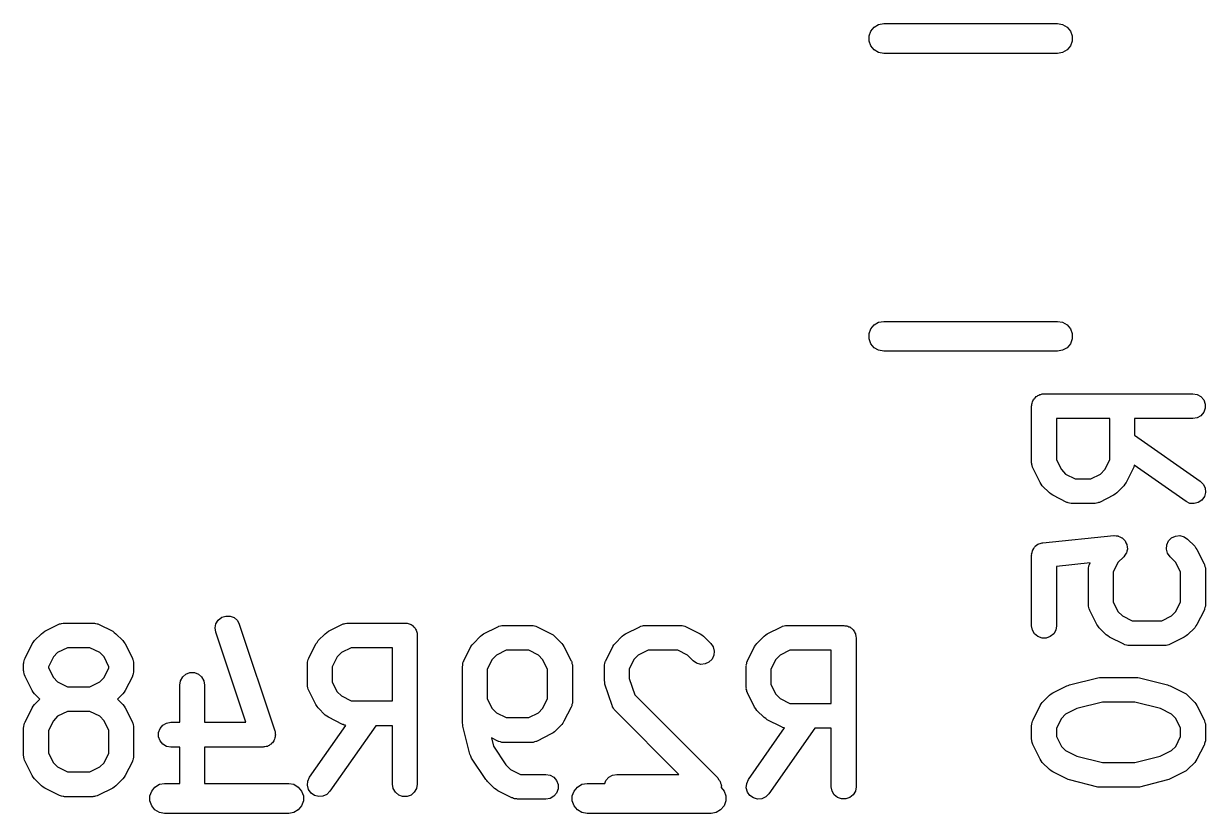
# Model space of a CAD drawing. Extents: x 93.7 to 160.2, y -161.6 to -97.7.
# Drawn here: x 144.954 to 149.715, y -148.585 to -145.403 of the extents above; entities that cross this region are included whole.
import ezdxf

# ---------------------------------------------------------------- set-up
doc = ezdxf.new("R2010")
doc.units = 0
doc.header["$MEASUREMENT"] = 0
doc.layers.add('BLACK', color=7, linetype='CONTINUOUS')

msp = doc.modelspace()

# ---------------------------------------------------------------- linework, layer by layer
at = {"layer": 'Black'}
for p, q in [((148.36, -145.452), (148.367, -145.433)), ((148.367, -145.433), (148.38, -145.417)), ((148.38, -145.417), (148.398, -145.406)), ((148.398, -145.406), (148.419, -145.403)), ((148.419, -145.403), (149.119, -145.403)), ((149.119, -145.403), (149.139, -145.406)), ((149.139, -145.406), (149.158, -145.417)), ((149.158, -145.417), (149.171, -145.433)), ((149.171, -145.433), (149.178, -145.452)), ((148.36, -145.473), (148.36, -145.452)), ((148.367, -145.493), (148.36, -145.473)), ((148.38, -145.509), (148.367, -145.493)), ((149.171, -145.493), (149.158, -145.509)), ((149.178, -145.473), (149.171, -145.493)), ((149.178, -145.452), (149.178, -145.473)), ((148.398, -145.519), (148.38, -145.509)), ((148.419, -145.523), (148.398, -145.519)), ((149.119, -145.523), (148.419, -145.523)), ((149.139, -145.519), (149.119, -145.523)), ((149.158, -145.509), (149.139, -145.519)), ((148.36, -146.652), (148.367, -146.633)), ((148.367, -146.633), (148.38, -146.617)), ((148.38, -146.617), (148.398, -146.606)), ((148.398, -146.606), (148.419, -146.603)), ((148.419, -146.603), (149.119, -146.603)), ((149.119, -146.603), (149.139, -146.606)), ((149.139, -146.606), (149.158, -146.617)), ((149.158, -146.617), (149.171, -146.633)), ((149.171, -146.633), (149.178, -146.652)), ((148.36, -146.673), (148.36, -146.652)), ((148.367, -146.693), (148.36, -146.673)), ((149.178, -146.673), (149.171, -146.693)), ((149.178, -146.652), (149.178, -146.673)), ((148.38, -146.709), (148.367, -146.693)), ((148.398, -146.719), (148.38, -146.709)), ((148.419, -146.723), (148.398, -146.719)), ((149.119, -146.723), (148.419, -146.723)), ((149.139, -146.719), (149.119, -146.723)), ((149.158, -146.709), (149.139, -146.719)), ((149.171, -146.693), (149.158, -146.709)), ((149.018, -146.927), (149.02, -146.923)), ((149.02, -146.923), (149.022, -146.919)), ((149.022, -146.919), (149.025, -146.916)), ((149.025, -146.916), (149.027, -146.912)), ((149.027, -146.912), (149.03, -146.909)), ((149.03, -146.909), (149.033, -146.906)), ((149.033, -146.906), (149.037, -146.904)), ((149.037, -146.904), (149.04, -146.901)), ((149.04, -146.901), (149.044, -146.9)), ((149.044, -146.9), (149.048, -146.897)), ((149.048, -146.897), (149.052, -146.897)), ((149.052, -146.897), (149.057, -146.895)), ((149.057, -146.895), (149.061, -146.895)), ((149.061, -146.895), (149.065, -146.894)), ((149.065, -146.894), (149.665, -146.894)), ((149.665, -146.894), (149.682, -146.897)), ((149.682, -146.897), (149.697, -146.906)), ((149.697, -146.906), (149.709, -146.919)), ((149.709, -146.919), (149.714, -146.936)), ((149.015, -146.944), (149.016, -146.94)), ((149.015, -147.173), (149.015, -146.944)), ((149.016, -146.936), (149.017, -146.932)), ((149.016, -146.94), (149.016, -146.936)), ((149.017, -146.932), (149.018, -146.927)), ((149.709, -146.969), (149.697, -146.983)), ((149.714, -146.953), (149.709, -146.969)), ((149.714, -146.936), (149.714, -146.953)), ((149.115, -146.994), (149.115, -147.161)), ((149.33, -146.994), (149.115, -146.994)), ((149.33, -147.161), (149.33, -146.994)), ((149.665, -146.994), (149.43, -146.994)), ((149.43, -146.994), (149.43, -147.061)), ((149.682, -146.991), (149.665, -146.994)), ((149.697, -146.983), (149.682, -146.991)), ((149.43, -147.061), (149.694, -147.246)), ((149.115, -147.161), (149.135, -147.2)), ((149.31, -147.2), (149.33, -147.161)), ((149.016, -147.176), (149.015, -147.173)), ((149.016, -147.179), (149.016, -147.176)), ((149.017, -147.184), (149.016, -147.179)), ((149.018, -147.19), (149.017, -147.184)), ((149.02, -147.193), (149.018, -147.19)), ((149.021, -147.195), (149.02, -147.193)), ((149.049, -147.252), (149.021, -147.195)), ((149.135, -147.2), (149.152, -147.218)), ((149.293, -147.218), (149.31, -147.2)), ((149.424, -147.195), (149.396, -147.252)), ((149.425, -147.193), (149.424, -147.195)), ((149.427, -147.19), (149.425, -147.193)), ((149.428, -147.184), (149.427, -147.19)), ((149.637, -147.328), (149.428, -147.182)), ((149.428, -147.182), (149.428, -147.184)), ((149.054, -147.259), (149.049, -147.252)), ((149.152, -147.218), (149.191, -147.237)), ((149.191, -147.237), (149.253, -147.237)), ((149.253, -147.237), (149.293, -147.218)), ((149.396, -147.252), (149.391, -147.259)), ((149.694, -147.246), (149.706, -147.259)), ((149.058, -147.265), (149.054, -147.259)), ((149.087, -147.294), (149.058, -147.265)), ((149.094, -147.299), (149.087, -147.294)), ((149.1, -147.303), (149.094, -147.299)), ((149.157, -147.332), (149.1, -147.303)), ((149.345, -147.303), (149.288, -147.332)), ((149.351, -147.299), (149.345, -147.303)), ((149.358, -147.294), (149.351, -147.299)), ((149.386, -147.265), (149.358, -147.294)), ((149.391, -147.259), (149.386, -147.265)), ((149.706, -147.259), (149.714, -147.274)), ((149.715, -147.292), (149.711, -147.308)), ((149.714, -147.274), (149.715, -147.292)), ((149.16, -147.333), (149.157, -147.332)), ((149.162, -147.334), (149.16, -147.333)), ((149.168, -147.335), (149.162, -147.334)), ((149.174, -147.337), (149.168, -147.335)), ((149.177, -147.337), (149.174, -147.337)), ((149.18, -147.337), (149.177, -147.337)), ((149.265, -147.337), (149.18, -147.337)), ((149.268, -147.337), (149.265, -147.337)), ((149.271, -147.337), (149.268, -147.337)), ((149.277, -147.335), (149.271, -147.337)), ((149.282, -147.334), (149.277, -147.335)), ((149.285, -147.333), (149.282, -147.334)), ((149.288, -147.332), (149.285, -147.333)), ((149.652, -147.336), (149.637, -147.328)), ((149.67, -147.337), (149.652, -147.336)), ((149.686, -147.333), (149.67, -147.337)), ((149.701, -147.323), (149.686, -147.333)), ((149.711, -147.308), (149.701, -147.323)), ((149.05, -147.497), (149.057, -147.495)), ((149.057, -147.495), (149.058, -147.495)), ((149.058, -147.495), (149.06, -147.495)), ((149.06, -147.495), (149.346, -147.466)), ((149.346, -147.466), (149.346, -147.466)), ((149.346, -147.466), (149.347, -147.466)), ((149.347, -147.466), (149.355, -147.467)), ((149.355, -147.467), (149.363, -147.467)), ((149.363, -147.467), (149.364, -147.467)), ((149.364, -147.467), (149.364, -147.468)), ((149.364, -147.468), (149.371, -147.471)), ((149.371, -147.471), (149.379, -147.475)), ((149.379, -147.475), (149.379, -147.475)), ((149.379, -147.475), (149.38, -147.475)), ((149.38, -147.475), (149.386, -147.481)), ((149.386, -147.481), (149.392, -147.487)), ((149.392, -147.487), (149.392, -147.487)), ((149.392, -147.487), (149.392, -147.487)), ((149.392, -147.487), (149.395, -147.495)), ((149.395, -147.495), (149.399, -147.502)), ((149.56, -147.503), (149.567, -147.487)), ((149.567, -147.487), (149.579, -147.475)), ((149.579, -147.475), (149.595, -147.468)), ((149.595, -147.468), (149.612, -147.466)), ((149.612, -147.466), (149.629, -147.471)), ((149.629, -147.471), (149.643, -147.48)), ((149.643, -147.48), (149.672, -147.509)), ((149.015, -147.541), (149.017, -147.534)), ((149.016, -147.543), (149.015, -147.541)), ((149.015, -147.544), (149.016, -147.543)), ((149.017, -147.534), (149.018, -147.527)), ((149.018, -147.527), (149.019, -147.526)), ((149.019, -147.526), (149.02, -147.524)), ((149.02, -147.524), (149.024, -147.518)), ((149.024, -147.518), (149.027, -147.512)), ((149.027, -147.512), (149.028, -147.511)), ((149.028, -147.511), (149.029, -147.509)), ((149.029, -147.509), (149.035, -147.505)), ((149.035, -147.505), (149.04, -147.501)), ((149.04, -147.501), (149.042, -147.5)), ((149.042, -147.5), (149.044, -147.499)), ((149.044, -147.499), (149.05, -147.497)), ((149.396, -147.537), (149.391, -147.544)), ((149.397, -147.536), (149.396, -147.537)), ((149.396, -147.537), (149.396, -147.537)), ((149.399, -147.528), (149.397, -147.536)), ((149.399, -147.502), (149.399, -147.503)), ((149.399, -147.503), (149.399, -147.503)), ((149.399, -147.503), (149.4, -147.511)), ((149.401, -147.52), (149.399, -147.528)), ((149.4, -147.511), (149.401, -147.52)), ((149.401, -147.52), (149.401, -147.52)), ((149.401, -147.52), (149.401, -147.52)), ((149.558, -147.52), (149.56, -147.503)), ((149.563, -147.537), (149.558, -147.52)), ((149.573, -147.551), (149.563, -147.537)), ((149.672, -147.509), (149.677, -147.516)), ((149.677, -147.516), (149.681, -147.522)), ((149.681, -147.522), (149.71, -147.579)), ((149.015, -147.83), (149.015, -147.544)), ((149.251, -147.576), (149.115, -147.59)), ((149.115, -147.59), (149.115, -147.83)), ((149.244, -147.596), (149.246, -147.59)), ((149.246, -147.59), (149.247, -147.584)), ((149.247, -147.584), (149.248, -147.582)), ((149.248, -147.582), (149.249, -147.579)), ((149.249, -147.579), (149.251, -147.576)), ((149.363, -147.574), (149.344, -147.613)), ((149.386, -147.551), (149.363, -147.574)), ((149.387, -147.551), (149.386, -147.551)), ((149.386, -147.551), (149.386, -147.551)), ((149.391, -147.544), (149.387, -147.551)), ((149.596, -147.574), (149.573, -147.551)), ((149.615, -147.613), (149.596, -147.574)), ((149.71, -147.579), (149.711, -147.582)), ((149.711, -147.582), (149.712, -147.584)), ((149.712, -147.584), (149.713, -147.59)), ((149.713, -147.59), (149.715, -147.596)), ((149.244, -147.599), (149.244, -147.596)), ((149.244, -147.602), (149.244, -147.599)), ((149.244, -147.744), (149.244, -147.602)), ((149.344, -147.613), (149.344, -147.733)), ((149.615, -147.733), (149.615, -147.613)), ((149.715, -147.596), (149.715, -147.599)), ((149.715, -147.599), (149.715, -147.602)), ((149.715, -147.602), (149.715, -147.744)), ((149.344, -147.733), (149.363, -147.772)), ((149.596, -147.772), (149.615, -147.733)), ((149.244, -147.747), (149.244, -147.744)), ((149.244, -147.75), (149.244, -147.747)), ((149.246, -147.756), (149.244, -147.75)), ((149.247, -147.761), (149.246, -147.756)), ((149.248, -147.764), (149.247, -147.761)), ((149.249, -147.767), (149.248, -147.764)), ((149.278, -147.824), (149.249, -147.767)), ((149.363, -147.772), (149.381, -147.789)), ((149.578, -147.789), (149.596, -147.772)), ((149.71, -147.767), (149.681, -147.824)), ((149.711, -147.764), (149.71, -147.767)), ((149.712, -147.761), (149.711, -147.764)), ((149.713, -147.756), (149.712, -147.761)), ((149.715, -147.75), (149.713, -147.756)), ((149.715, -147.744), (149.715, -147.747)), ((149.715, -147.747), (149.715, -147.75)), ((145.039, -147.851), (145.096, -147.823)), ((145.096, -147.823), (145.099, -147.822)), ((145.099, -147.822), (145.102, -147.821)), ((145.102, -147.821), (145.107, -147.82)), ((145.107, -147.82), (145.113, -147.818)), ((145.113, -147.818), (145.116, -147.818)), ((145.116, -147.818), (145.119, -147.818)), ((145.119, -147.818), (145.233, -147.818)), ((145.233, -147.818), (145.236, -147.818)), ((145.236, -147.818), (145.239, -147.818)), ((145.239, -147.818), (145.244, -147.82)), ((145.244, -147.82), (145.25, -147.821)), ((145.25, -147.821), (145.253, -147.822)), ((145.253, -147.822), (145.255, -147.823)), ((145.255, -147.823), (145.313, -147.851)), ((145.726, -147.838), (145.729, -147.821)), ((145.729, -147.821), (145.738, -147.806)), ((145.738, -147.806), (145.752, -147.795)), ((145.752, -147.795), (145.769, -147.79)), ((145.769, -147.79), (145.786, -147.79)), ((145.786, -147.79), (145.802, -147.796)), ((145.802, -147.796), (145.815, -147.808)), ((145.815, -147.808), (145.823, -147.823)), ((145.823, -147.823), (145.966, -148.252)), ((146.182, -147.851), (146.239, -147.823)), ((146.239, -147.823), (146.242, -147.822)), ((146.242, -147.822), (146.245, -147.821)), ((146.245, -147.821), (146.25, -147.82)), ((146.25, -147.82), (146.256, -147.818)), ((146.256, -147.818), (146.259, -147.818)), ((146.259, -147.818), (146.262, -147.818)), ((146.262, -147.818), (146.49, -147.818)), ((146.49, -147.818), (146.494, -147.818)), ((146.494, -147.818), (146.499, -147.818)), ((146.499, -147.818), (146.503, -147.82)), ((146.503, -147.82), (146.507, -147.821)), ((146.507, -147.821), (146.511, -147.823)), ((146.511, -147.823), (146.515, -147.824)), ((146.515, -147.824), (146.519, -147.827)), ((146.519, -147.827), (146.522, -147.829)), ((146.522, -147.829), (146.525, -147.833)), ((146.875, -147.83), (146.881, -147.828)), ((146.881, -147.828), (146.884, -147.828)), ((146.884, -147.828), (146.887, -147.828)), ((146.887, -147.828), (147.001, -147.828)), ((147.001, -147.828), (147.004, -147.828)), ((147.004, -147.828), (147.007, -147.828)), ((147.007, -147.828), (147.012, -147.83)), ((147.447, -147.83), (147.452, -147.828)), ((147.452, -147.828), (147.455, -147.828)), ((147.455, -147.828), (147.458, -147.828)), ((147.458, -147.828), (147.601, -147.828)), ((147.601, -147.828), (147.604, -147.828)), ((147.604, -147.828), (147.607, -147.828)), ((147.607, -147.828), (147.612, -147.83)), ((148.018, -147.83), (148.024, -147.828)), ((148.024, -147.828), (148.027, -147.828)), ((148.027, -147.828), (148.029, -147.828)), ((148.029, -147.828), (148.258, -147.828)), ((148.258, -147.828), (148.262, -147.829)), ((148.262, -147.829), (148.267, -147.829)), ((148.267, -147.829), (148.271, -147.83)), ((149.282, -147.83), (149.278, -147.824)), ((149.381, -147.789), (149.42, -147.809)), ((149.42, -147.809), (149.539, -147.809)), ((149.539, -147.809), (149.578, -147.789)), ((149.681, -147.824), (149.677, -147.83)), ((144.998, -147.889), (145.026, -147.861)), ((145.026, -147.861), (145.033, -147.856)), ((145.033, -147.856), (145.039, -147.851)), ((145.313, -147.851), (145.319, -147.856)), ((145.319, -147.856), (145.326, -147.861)), ((145.326, -147.861), (145.354, -147.889)), ((145.728, -147.855), (145.726, -147.838)), ((145.849, -148.218), (145.728, -147.855)), ((146.141, -147.889), (146.169, -147.861)), ((146.169, -147.861), (146.176, -147.856)), ((146.176, -147.856), (146.182, -147.851)), ((146.525, -147.833), (146.528, -147.835)), ((146.528, -147.835), (146.531, -147.839)), ((146.531, -147.839), (146.533, -147.843)), ((146.533, -147.843), (146.535, -147.847)), ((146.535, -147.847), (146.537, -147.851)), ((146.537, -147.851), (146.538, -147.855)), ((146.538, -147.855), (146.539, -147.859)), ((146.539, -147.859), (146.539, -147.863)), ((146.539, -147.863), (146.54, -147.868)), ((146.54, -147.868), (146.54, -148.468)), ((146.766, -147.9), (146.794, -147.871)), ((146.794, -147.871), (146.801, -147.866)), ((146.801, -147.866), (146.807, -147.862)), ((146.807, -147.862), (146.864, -147.833)), ((146.864, -147.833), (146.867, -147.832)), ((146.867, -147.832), (146.869, -147.831)), ((146.869, -147.831), (146.875, -147.83)), ((147.012, -147.83), (147.018, -147.831)), ((147.018, -147.831), (147.02, -147.832)), ((147.02, -147.832), (147.023, -147.833)), ((147.023, -147.833), (147.08, -147.862)), ((147.08, -147.862), (147.087, -147.866)), ((147.087, -147.866), (147.093, -147.871)), ((147.093, -147.871), (147.122, -147.9)), ((147.337, -147.9), (147.366, -147.871)), ((147.366, -147.871), (147.372, -147.866)), ((147.372, -147.866), (147.379, -147.862)), ((147.379, -147.862), (147.436, -147.833)), ((147.436, -147.833), (147.438, -147.832)), ((147.438, -147.832), (147.441, -147.831)), ((147.441, -147.831), (147.447, -147.83)), ((147.612, -147.83), (147.618, -147.831)), ((147.618, -147.831), (147.62, -147.832)), ((147.62, -147.832), (147.623, -147.833)), ((147.623, -147.833), (147.68, -147.862)), ((147.68, -147.862), (147.687, -147.866)), ((147.687, -147.866), (147.693, -147.871)), ((147.693, -147.871), (147.722, -147.9)), ((147.908, -147.9), (147.937, -147.871)), ((147.937, -147.871), (147.944, -147.866)), ((147.944, -147.866), (147.95, -147.862)), ((147.95, -147.862), (148.007, -147.833)), ((148.007, -147.833), (148.01, -147.832)), ((148.01, -147.832), (148.012, -147.831)), ((148.012, -147.831), (148.018, -147.83)), ((148.271, -147.83), (148.275, -147.831)), ((148.275, -147.831), (148.279, -147.833)), ((148.279, -147.833), (148.283, -147.834)), ((148.283, -147.834), (148.286, -147.837)), ((148.286, -147.837), (148.29, -147.839)), ((148.29, -147.839), (148.293, -147.843)), ((148.293, -147.843), (148.296, -147.846)), ((148.296, -147.846), (148.299, -147.849)), ((148.299, -147.849), (148.301, -147.853)), ((148.301, -147.853), (148.303, -147.857)), ((148.303, -147.857), (148.305, -147.861)), ((148.305, -147.861), (148.306, -147.865)), ((148.306, -147.865), (148.307, -147.869)), ((148.307, -147.869), (148.307, -147.873)), ((148.307, -147.873), (148.308, -147.878)), ((149.018, -147.847), (149.015, -147.83)), ((149.027, -147.862), (149.018, -147.847)), ((149.04, -147.873), (149.027, -147.862)), ((149.057, -147.879), (149.04, -147.873)), ((149.09, -147.873), (149.074, -147.879)), ((149.104, -147.862), (149.09, -147.873)), ((149.112, -147.847), (149.104, -147.862)), ((149.115, -147.83), (149.112, -147.847)), ((149.287, -147.837), (149.282, -147.83)), ((149.316, -147.865), (149.287, -147.837)), ((149.322, -147.87), (149.316, -147.865)), ((149.329, -147.875), (149.322, -147.87)), ((149.386, -147.903), (149.329, -147.875)), ((149.63, -147.875), (149.573, -147.903)), ((149.637, -147.87), (149.63, -147.875)), ((149.643, -147.865), (149.637, -147.87)), ((149.672, -147.837), (149.643, -147.865)), ((149.677, -147.83), (149.672, -147.837)), ((144.96, -147.96), (144.988, -147.902)), ((144.988, -147.902), (144.993, -147.896)), ((144.993, -147.896), (144.998, -147.889)), ((145.131, -147.918), (145.091, -147.937)), ((145.221, -147.918), (145.131, -147.918)), ((145.261, -147.937), (145.221, -147.918)), ((145.354, -147.889), (145.359, -147.896)), ((145.359, -147.896), (145.363, -147.902)), ((145.363, -147.902), (145.392, -147.96)), ((146.103, -147.96), (146.131, -147.902)), ((146.131, -147.902), (146.136, -147.896)), ((146.136, -147.896), (146.141, -147.889)), ((146.273, -147.918), (146.234, -147.937)), ((146.44, -147.918), (146.273, -147.918)), ((146.44, -148.132), (146.44, -147.918)), ((146.728, -147.97), (146.756, -147.913)), ((146.756, -147.913), (146.761, -147.906)), ((146.761, -147.906), (146.766, -147.9)), ((147.122, -147.9), (147.127, -147.906)), ((147.127, -147.906), (147.131, -147.913)), ((147.131, -147.913), (147.16, -147.97)), ((147.299, -147.97), (147.328, -147.913)), ((147.328, -147.913), (147.332, -147.906)), ((147.332, -147.906), (147.337, -147.9)), ((147.722, -147.9), (147.732, -147.914)), ((147.732, -147.914), (147.736, -147.931)), ((147.87, -147.97), (147.899, -147.913)), ((147.899, -147.913), (147.904, -147.906)), ((147.904, -147.906), (147.908, -147.9)), ((148.308, -147.878), (148.308, -148.478)), ((149.074, -147.879), (149.057, -147.879)), ((149.388, -147.904), (149.386, -147.903)), ((149.391, -147.906), (149.388, -147.904)), ((149.397, -147.907), (149.391, -147.906)), ((149.402, -147.908), (149.397, -147.907)), ((149.405, -147.908), (149.402, -147.908)), ((149.408, -147.909), (149.405, -147.908)), ((149.551, -147.909), (149.408, -147.909)), ((149.554, -147.908), (149.551, -147.909)), ((149.557, -147.908), (149.554, -147.908)), ((149.562, -147.907), (149.557, -147.908)), ((149.568, -147.906), (149.562, -147.907)), ((149.571, -147.904), (149.568, -147.906)), ((149.573, -147.903), (149.571, -147.904)), ((144.955, -147.976), (144.956, -147.971)), ((144.956, -147.971), (144.957, -147.965)), ((144.957, -147.965), (144.959, -147.962)), ((144.959, -147.962), (144.96, -147.96)), ((145.074, -147.954), (145.054, -147.994)), ((145.091, -147.937), (145.074, -147.954)), ((145.278, -147.954), (145.261, -147.937)), ((145.297, -147.994), (145.278, -147.954)), ((145.392, -147.96), (145.393, -147.962)), ((145.393, -147.962), (145.394, -147.965)), ((145.394, -147.965), (145.395, -147.971)), ((145.395, -147.971), (145.397, -147.976)), ((146.098, -147.976), (146.099, -147.971)), ((146.099, -147.971), (146.1, -147.965)), ((146.1, -147.965), (146.102, -147.962)), ((146.102, -147.962), (146.103, -147.96)), ((146.217, -147.954), (146.197, -147.994)), ((146.234, -147.937), (146.217, -147.954)), ((146.727, -147.972), (146.728, -147.97)), ((146.842, -147.965), (146.822, -148.004)), ((146.859, -147.947), (146.842, -147.965)), ((146.898, -147.928), (146.859, -147.947)), ((146.989, -147.928), (146.898, -147.928)), ((147.028, -147.947), (146.989, -147.928)), ((147.045, -147.965), (147.028, -147.947)), ((147.065, -148.004), (147.045, -147.965)), ((147.16, -147.97), (147.161, -147.972)), ((147.298, -147.972), (147.299, -147.97)), ((147.413, -147.965), (147.394, -148.004)), ((147.43, -147.947), (147.413, -147.965)), ((147.47, -147.928), (147.43, -147.947)), ((147.589, -147.928), (147.47, -147.928)), ((147.628, -147.947), (147.589, -147.928)), ((147.651, -147.97), (147.628, -147.947)), ((147.665, -147.98), (147.651, -147.97)), ((147.728, -147.964), (147.715, -147.976)), ((147.735, -147.948), (147.728, -147.964)), ((147.736, -147.931), (147.735, -147.948)), ((147.87, -147.972), (147.87, -147.97)), ((147.985, -147.965), (147.965, -148.004)), ((148.002, -147.947), (147.985, -147.965)), ((148.041, -147.928), (148.002, -147.947)), ((148.208, -147.928), (148.041, -147.928)), ((148.208, -148.142), (148.208, -147.928)), ((144.954, -147.982), (144.955, -147.979)), ((144.954, -148.01), (144.954, -147.982)), ((144.955, -148.013), (144.954, -148.01)), ((144.955, -147.979), (144.955, -147.976)), ((144.955, -148.016), (144.955, -148.013)), ((144.956, -148.022), (144.955, -148.016)), ((145.054, -147.994), (145.054, -147.999)), ((145.054, -147.999), (145.074, -148.038)), ((145.278, -148.038), (145.297, -147.999)), ((145.297, -147.999), (145.297, -147.994)), ((145.397, -148.016), (145.395, -148.022)), ((145.397, -147.976), (145.397, -147.979)), ((145.397, -147.979), (145.397, -147.982)), ((145.397, -147.982), (145.397, -148.01)), ((145.397, -148.01), (145.397, -148.013)), ((145.397, -148.013), (145.397, -148.016)), ((145.608, -148.024), (145.624, -148.018)), ((145.624, -148.018), (145.642, -148.018)), ((145.642, -148.018), (145.658, -148.024)), ((146.097, -147.982), (146.098, -147.979)), ((146.097, -148.068), (146.097, -147.982)), ((146.098, -147.979), (146.098, -147.976)), ((146.197, -147.994), (146.197, -148.056)), ((146.722, -147.992), (146.723, -147.989)), ((146.722, -148.221), (146.722, -147.992)), ((146.723, -147.986), (146.724, -147.981)), ((146.723, -147.989), (146.723, -147.986)), ((146.724, -147.981), (146.725, -147.975)), ((146.725, -147.975), (146.727, -147.972)), ((146.822, -148.004), (146.822, -148.123)), ((147.065, -148.123), (147.065, -148.004)), ((147.161, -147.972), (147.162, -147.975)), ((147.162, -147.975), (147.163, -147.981)), ((147.163, -147.981), (147.165, -147.986)), ((147.165, -147.986), (147.165, -147.989)), ((147.165, -147.989), (147.165, -147.992)), ((147.165, -147.992), (147.165, -148.135)), ((147.294, -147.986), (147.296, -147.981)), ((147.294, -147.989), (147.294, -147.986)), ((147.294, -147.992), (147.294, -147.989)), ((147.294, -148.049), (147.294, -147.992)), ((147.296, -147.981), (147.297, -147.975)), ((147.297, -147.975), (147.298, -147.972)), ((147.394, -148.004), (147.394, -148.041)), ((147.682, -147.985), (147.665, -147.98)), ((147.7, -147.983), (147.682, -147.985)), ((147.715, -147.976), (147.7, -147.983)), ((147.865, -147.986), (147.867, -147.981)), ((147.866, -147.989), (147.865, -147.986)), ((147.865, -147.992), (147.866, -147.989)), ((147.865, -148.078), (147.865, -147.992)), ((147.867, -147.981), (147.868, -147.975)), ((147.868, -147.975), (147.87, -147.972)), ((147.965, -148.004), (147.965, -148.066)), ((144.957, -148.028), (144.956, -148.022)), ((144.959, -148.03), (144.957, -148.028)), ((144.96, -148.033), (144.959, -148.03)), ((144.988, -148.09), (144.96, -148.033)), ((145.074, -148.038), (145.091, -148.055)), ((145.091, -148.055), (145.131, -148.075)), ((145.221, -148.075), (145.261, -148.055)), ((145.261, -148.055), (145.278, -148.038)), ((145.392, -148.033), (145.363, -148.09)), ((145.393, -148.03), (145.392, -148.033)), ((145.394, -148.028), (145.393, -148.03)), ((145.395, -148.022), (145.394, -148.028)), ((145.583, -148.068), (145.586, -148.051)), ((145.586, -148.051), (145.595, -148.035)), ((145.595, -148.035), (145.608, -148.024)), ((145.658, -148.024), (145.671, -148.035)), ((145.671, -148.035), (145.68, -148.051)), ((145.68, -148.051), (145.683, -148.068)), ((146.197, -148.056), (146.217, -148.095)), ((147.295, -148.057), (147.294, -148.049)), ((147.296, -148.065), (147.295, -148.057)), ((147.325, -148.151), (147.296, -148.065)), ((147.394, -148.041), (147.416, -148.108)), ((147.965, -148.066), (147.985, -148.105)), ((149.162, -148.07), (149.167, -148.067)), ((149.167, -148.067), (149.282, -148.039)), ((149.282, -148.039), (149.288, -148.038)), ((149.288, -148.038), (149.294, -148.037)), ((149.294, -148.037), (149.437, -148.037)), ((149.437, -148.037), (149.443, -148.038)), ((149.443, -148.038), (149.449, -148.039)), ((149.449, -148.039), (149.563, -148.067)), ((149.563, -148.067), (149.568, -148.07)), ((144.993, -148.096), (144.988, -148.09)), ((144.998, -148.103), (144.993, -148.096)), ((145.019, -148.125), (144.998, -148.103)), ((145.131, -148.075), (145.221, -148.075)), ((145.354, -148.103), (145.332, -148.125)), ((145.359, -148.096), (145.354, -148.103)), ((145.363, -148.09), (145.359, -148.096)), ((145.583, -148.218), (145.583, -148.068)), ((145.683, -148.068), (145.683, -148.218)), ((146.098, -148.07), (146.097, -148.068)), ((146.098, -148.073), (146.098, -148.07)), ((146.099, -148.079), (146.098, -148.073)), ((146.1, -148.085), (146.099, -148.079)), ((146.102, -148.087), (146.1, -148.085)), ((146.103, -148.09), (146.102, -148.087)), ((146.131, -148.147), (146.103, -148.09)), ((146.217, -148.095), (146.234, -148.112)), ((146.234, -148.112), (146.273, -148.132)), ((147.416, -148.108), (147.751, -148.442)), ((147.866, -148.081), (147.865, -148.078)), ((147.865, -148.084), (147.866, -148.081)), ((147.867, -148.089), (147.865, -148.084)), ((147.868, -148.095), (147.867, -148.089)), ((147.87, -148.097), (147.868, -148.095)), ((147.87, -148.1), (147.87, -148.097)), ((147.899, -148.157), (147.87, -148.1)), ((147.985, -148.105), (148.002, -148.122)), ((149.058, -148.138), (149.087, -148.109)), ((149.087, -148.109), (149.094, -148.104)), ((149.094, -148.104), (149.1, -148.1)), ((149.1, -148.1), (149.157, -148.071)), ((149.157, -148.071), (149.162, -148.07)), ((149.568, -148.07), (149.573, -148.071)), ((149.573, -148.071), (149.63, -148.1)), ((149.63, -148.1), (149.637, -148.104)), ((149.637, -148.104), (149.643, -148.109)), ((149.643, -148.109), (149.672, -148.138)), ((144.96, -148.217), (144.988, -148.16)), ((144.988, -148.16), (144.993, -148.153)), ((144.993, -148.153), (144.998, -148.147)), ((144.998, -148.147), (145.019, -148.125)), ((145.332, -148.125), (145.354, -148.147)), ((145.354, -148.147), (145.359, -148.153)), ((145.359, -148.153), (145.363, -148.16)), ((145.363, -148.16), (145.392, -148.217)), ((146.136, -148.154), (146.131, -148.147)), ((146.141, -148.16), (146.136, -148.154)), ((146.169, -148.189), (146.141, -148.16)), ((146.273, -148.132), (146.44, -148.132)), ((146.822, -148.123), (146.842, -148.162)), ((146.842, -148.162), (146.859, -148.18)), ((147.028, -148.18), (147.045, -148.162)), ((147.045, -148.162), (147.065, -148.123)), ((147.16, -148.157), (147.131, -148.214)), ((147.161, -148.155), (147.16, -148.157)), ((147.162, -148.152), (147.161, -148.155)), ((147.163, -148.146), (147.162, -148.152)), ((147.165, -148.141), (147.163, -148.146)), ((147.165, -148.135), (147.165, -148.138)), ((147.165, -148.138), (147.165, -148.141)), ((147.326, -148.153), (147.325, -148.151)), ((147.327, -148.156), (147.326, -148.153)), ((147.33, -148.161), (147.327, -148.156)), ((147.333, -148.166), (147.33, -148.161)), ((147.904, -148.164), (147.899, -148.157)), ((148.002, -148.122), (148.041, -148.142)), ((148.041, -148.142), (148.208, -148.142)), ((149.021, -148.208), (149.049, -148.151)), ((149.049, -148.151), (149.054, -148.144)), ((149.054, -148.144), (149.058, -148.138)), ((149.3, -148.137), (149.197, -148.163)), ((149.431, -148.137), (149.3, -148.137)), ((149.534, -148.163), (149.431, -148.137)), ((149.672, -148.138), (149.677, -148.144)), ((149.677, -148.144), (149.681, -148.151)), ((149.681, -148.151), (149.71, -148.208)), ((145.091, -148.194), (145.074, -148.212)), ((145.131, -148.175), (145.091, -148.194)), ((145.221, -148.175), (145.131, -148.175)), ((145.261, -148.194), (145.221, -148.175)), ((145.278, -148.212), (145.261, -148.194)), ((146.176, -148.193), (146.169, -148.189)), ((146.182, -148.198), (146.176, -148.193)), ((146.239, -148.227), (146.182, -148.198)), ((146.859, -148.18), (146.898, -148.199)), ((146.898, -148.199), (146.989, -148.199)), ((146.989, -148.199), (147.028, -148.18)), ((147.335, -148.168), (147.333, -148.166)), ((147.337, -148.17), (147.335, -148.168)), ((147.594, -148.428), (147.337, -148.17)), ((147.908, -148.17), (147.904, -148.164)), ((147.937, -148.199), (147.908, -148.17)), ((147.944, -148.203), (147.937, -148.199)), ((147.95, -148.208), (147.944, -148.203)), ((148.007, -148.237), (147.95, -148.208)), ((149.02, -148.211), (149.021, -148.208)), ((149.135, -148.203), (149.115, -148.242)), ((149.152, -148.185), (149.135, -148.203)), ((149.197, -148.163), (149.152, -148.185)), ((149.578, -148.185), (149.534, -148.163)), ((149.596, -148.203), (149.578, -148.185)), ((149.615, -148.242), (149.596, -148.203)), ((149.71, -148.208), (149.711, -148.211)), ((144.954, -148.239), (144.955, -148.236)), ((144.954, -148.353), (144.954, -148.239)), ((144.955, -148.233), (144.956, -148.228)), ((144.955, -148.236), (144.955, -148.233)), ((144.956, -148.228), (144.957, -148.222)), ((144.957, -148.222), (144.959, -148.219)), ((144.959, -148.219), (144.96, -148.217)), ((145.074, -148.212), (145.054, -148.251)), ((145.054, -148.251), (145.054, -148.342)), ((145.297, -148.251), (145.278, -148.212)), ((145.297, -148.342), (145.297, -148.251)), ((145.392, -148.217), (145.393, -148.219)), ((145.393, -148.219), (145.394, -148.222)), ((145.394, -148.222), (145.395, -148.228)), ((145.395, -148.228), (145.397, -148.233)), ((145.397, -148.233), (145.397, -148.236)), ((145.397, -148.236), (145.397, -148.239)), ((145.397, -148.239), (145.397, -148.353)), ((145.498, -148.259), (145.504, -148.243)), ((145.504, -148.243), (145.515, -148.229)), ((145.515, -148.229), (145.53, -148.221)), ((145.53, -148.221), (145.547, -148.218)), ((145.547, -148.218), (145.583, -148.218)), ((145.683, -148.218), (145.849, -148.218)), ((145.966, -148.252), (145.967, -148.255)), ((145.967, -148.255), (145.968, -148.259)), ((146.106, -148.439), (146.252, -148.231)), ((146.373, -148.232), (146.188, -148.496)), ((146.242, -148.227), (146.239, -148.227)), ((146.245, -148.229), (146.242, -148.227)), ((146.25, -148.23), (146.245, -148.229)), ((146.252, -148.231), (146.25, -148.23)), ((146.44, -148.232), (146.373, -148.232)), ((146.44, -148.468), (146.44, -148.232)), ((146.723, -148.227), (146.722, -148.221)), ((146.724, -148.233), (146.723, -148.227)), ((146.752, -148.347), (146.724, -148.233)), ((147.093, -148.256), (147.087, -148.261)), ((147.122, -148.227), (147.093, -148.256)), ((147.127, -148.221), (147.122, -148.227)), ((147.131, -148.214), (147.127, -148.221)), ((147.874, -148.449), (148.02, -148.241)), ((148.141, -148.242), (147.956, -148.506)), ((148.01, -148.238), (148.007, -148.237)), ((148.012, -148.239), (148.01, -148.238)), ((148.018, -148.24), (148.012, -148.239)), ((148.02, -148.241), (148.018, -148.24)), ((148.208, -148.242), (148.141, -148.242)), ((148.208, -148.478), (148.208, -148.242)), ((149.015, -148.23), (149.016, -148.227)), ((149.015, -148.287), (149.015, -148.23)), ((149.016, -148.224), (149.017, -148.219)), ((149.016, -148.227), (149.016, -148.224)), ((149.017, -148.219), (149.018, -148.213)), ((149.018, -148.213), (149.02, -148.211)), ((149.115, -148.242), (149.115, -148.275)), ((149.615, -148.275), (149.615, -148.242)), ((149.711, -148.211), (149.712, -148.213)), ((149.712, -148.213), (149.713, -148.219)), ((149.713, -148.219), (149.715, -148.224)), ((149.715, -148.224), (149.715, -148.227)), ((149.715, -148.227), (149.715, -148.23)), ((149.715, -148.23), (149.715, -148.287)), ((145.498, -148.276), (145.498, -148.259)), ((145.504, -148.293), (145.498, -148.276)), ((145.515, -148.306), (145.504, -148.293)), ((145.953, -148.303), (145.951, -148.306)), ((145.956, -148.301), (145.953, -148.303)), ((145.959, -148.297), (145.956, -148.301)), ((145.962, -148.293), (145.959, -148.297)), ((145.963, -148.289), (145.962, -148.293)), ((145.965, -148.286), (145.963, -148.289)), ((145.966, -148.281), (145.965, -148.286)), ((145.968, -148.276), (145.966, -148.281)), ((145.968, -148.259), (145.968, -148.264)), ((145.968, -148.264), (145.969, -148.269)), ((145.969, -148.269), (145.968, -148.273)), ((145.968, -148.273), (145.968, -148.276)), ((146.864, -148.294), (146.839, -148.281)), ((146.839, -148.281), (146.847, -148.314)), ((146.867, -148.295), (146.864, -148.294)), ((146.869, -148.296), (146.867, -148.295)), ((146.875, -148.297), (146.869, -148.296)), ((146.881, -148.299), (146.875, -148.297)), ((146.884, -148.299), (146.881, -148.299)), ((146.887, -148.299), (146.884, -148.299)), ((147.001, -148.299), (146.887, -148.299)), ((147.004, -148.299), (147.001, -148.299)), ((147.007, -148.299), (147.004, -148.299)), ((147.012, -148.297), (147.007, -148.299)), ((147.018, -148.296), (147.012, -148.297)), ((147.02, -148.295), (147.018, -148.296)), ((147.023, -148.294), (147.02, -148.295)), ((147.08, -148.265), (147.023, -148.294)), ((147.087, -148.261), (147.08, -148.265)), ((149.016, -148.29), (149.015, -148.287)), ((149.016, -148.293), (149.016, -148.29)), ((149.017, -148.299), (149.016, -148.293)), ((149.018, -148.304), (149.017, -148.299)), ((149.02, -148.307), (149.018, -148.304)), ((149.115, -148.275), (149.135, -148.315)), ((149.596, -148.315), (149.615, -148.275)), ((149.712, -148.304), (149.711, -148.307)), ((149.713, -148.299), (149.712, -148.304)), ((149.715, -148.293), (149.713, -148.299)), ((149.715, -148.287), (149.715, -148.29)), ((149.715, -148.29), (149.715, -148.293)), ((145.054, -148.342), (145.074, -148.381)), ((145.278, -148.381), (145.297, -148.342)), ((145.53, -148.315), (145.515, -148.306)), ((145.547, -148.318), (145.53, -148.315)), ((145.583, -148.318), (145.547, -148.318)), ((145.583, -148.465), (145.583, -148.318)), ((145.919, -148.318), (145.683, -148.318)), ((145.683, -148.318), (145.683, -148.465)), ((145.922, -148.317), (145.919, -148.318)), ((145.926, -148.317), (145.922, -148.317)), ((145.931, -148.315), (145.926, -148.317)), ((145.936, -148.315), (145.931, -148.315)), ((145.939, -148.313), (145.936, -148.315)), ((145.943, -148.312), (145.939, -148.313)), ((145.947, -148.308), (145.943, -148.312)), ((145.951, -148.306), (145.947, -148.308)), ((146.756, -148.355), (146.752, -148.347)), ((146.847, -148.314), (146.897, -148.389)), ((149.021, -148.31), (149.02, -148.307)), ((149.049, -148.367), (149.021, -148.31)), ((149.135, -148.315), (149.152, -148.332)), ((149.152, -148.332), (149.197, -148.354)), ((149.533, -148.354), (149.578, -148.332)), ((149.578, -148.332), (149.596, -148.315)), ((149.71, -148.31), (149.681, -148.367)), ((149.711, -148.307), (149.71, -148.31)), ((144.955, -148.356), (144.954, -148.353)), ((144.955, -148.359), (144.955, -148.356)), ((144.956, -148.365), (144.955, -148.359)), ((144.957, -148.37), (144.956, -148.365)), ((144.959, -148.373), (144.957, -148.37)), ((144.96, -148.376), (144.959, -148.373)), ((144.988, -148.433), (144.96, -148.376)), ((145.074, -148.381), (145.091, -148.398)), ((145.091, -148.398), (145.131, -148.418)), ((145.221, -148.418), (145.261, -148.398)), ((145.261, -148.398), (145.278, -148.381)), ((145.392, -148.376), (145.363, -148.433)), ((145.393, -148.373), (145.392, -148.376)), ((145.394, -148.37), (145.393, -148.373)), ((145.395, -148.365), (145.394, -148.37)), ((145.397, -148.359), (145.395, -148.365)), ((145.397, -148.353), (145.397, -148.356)), ((145.397, -148.356), (145.397, -148.359)), ((146.759, -148.363), (146.756, -148.355)), ((146.816, -148.448), (146.759, -148.363)), ((146.897, -148.389), (146.916, -148.408)), ((149.054, -148.373), (149.049, -148.367)), ((149.058, -148.38), (149.054, -148.373)), ((149.087, -148.408), (149.058, -148.38)), ((149.197, -148.354), (149.3, -148.38)), ((149.3, -148.38), (149.431, -148.38)), ((149.431, -148.38), (149.533, -148.354)), ((149.672, -148.38), (149.643, -148.408)), ((149.677, -148.373), (149.672, -148.38)), ((149.681, -148.367), (149.677, -148.373)), ((144.993, -148.439), (144.988, -148.433)), ((144.998, -148.446), (144.993, -148.439)), ((145.026, -148.474), (144.998, -148.446)), ((145.131, -148.418), (145.221, -148.418)), ((145.354, -148.446), (145.326, -148.474)), ((145.359, -148.439), (145.354, -148.446)), ((145.363, -148.433), (145.359, -148.439)), ((146.099, -148.455), (146.106, -148.439)), ((146.916, -148.408), (146.956, -148.428)), ((146.956, -148.428), (147.058, -148.428)), ((147.058, -148.428), (147.075, -148.431)), ((147.075, -148.431), (147.09, -148.439)), ((147.09, -148.439), (147.101, -148.453)), ((147.3, -148.453), (147.312, -148.439)), ((147.312, -148.439), (147.327, -148.431)), ((147.327, -148.431), (147.344, -148.428)), ((147.344, -148.428), (147.594, -148.428)), ((147.751, -148.442), (147.754, -148.448)), ((149.094, -148.413), (149.087, -148.408)), ((149.1, -148.418), (149.094, -148.413)), ((149.157, -148.446), (149.1, -148.418)), ((149.162, -148.448), (149.157, -148.446)), ((149.573, -148.446), (149.568, -148.448)), ((149.63, -148.418), (149.573, -148.446)), ((149.637, -148.413), (149.63, -148.418)), ((149.643, -148.408), (149.637, -148.413)), ((145.033, -148.479), (145.026, -148.474)), ((145.039, -148.484), (145.033, -148.479)), ((145.096, -148.512), (145.039, -148.484)), ((145.313, -148.484), (145.255, -148.512)), ((145.319, -148.479), (145.313, -148.484)), ((145.326, -148.474), (145.319, -148.479)), ((145.463, -148.514), (145.47, -148.495)), ((145.47, -148.495), (145.483, -148.479)), ((145.483, -148.479), (145.501, -148.468)), ((145.501, -148.468), (145.522, -148.465)), ((145.522, -148.465), (145.583, -148.465)), ((145.683, -148.465), (146.022, -148.465)), ((146.022, -148.465), (146.042, -148.468)), ((146.042, -148.468), (146.06, -148.479)), ((146.06, -148.479), (146.074, -148.495)), ((146.074, -148.495), (146.081, -148.514)), ((146.098, -148.472), (146.099, -148.455)), ((146.102, -148.489), (146.098, -148.472)), ((146.112, -148.503), (146.102, -148.489)), ((146.443, -148.485), (146.44, -148.468)), ((146.452, -148.5), (146.443, -148.485)), ((146.537, -148.485), (146.528, -148.5)), ((146.54, -148.468), (146.537, -148.485)), ((146.82, -148.452), (146.816, -148.448)), ((146.823, -148.456), (146.82, -148.452)), ((146.851, -148.485), (146.823, -148.456)), ((146.858, -148.489), (146.851, -148.485)), ((146.864, -148.494), (146.858, -148.489)), ((146.921, -148.523), (146.864, -148.494)), ((147.101, -148.453), (147.107, -148.469)), ((147.107, -148.486), (147.101, -148.503)), ((147.107, -148.469), (147.107, -148.486)), ((147.164, -148.514), (147.172, -148.495)), ((147.172, -148.495), (147.185, -148.479)), ((147.185, -148.479), (147.203, -148.468)), ((147.203, -148.468), (147.224, -148.465)), ((147.224, -148.465), (147.296, -148.465)), ((147.296, -148.465), (147.3, -148.453)), ((147.754, -148.448), (147.758, -148.453)), ((147.758, -148.453), (147.759, -148.455)), ((147.759, -148.455), (147.76, -148.457)), ((147.76, -148.457), (147.762, -148.463)), ((147.762, -148.463), (147.764, -148.469)), ((147.764, -148.469), (147.764, -148.471)), ((147.764, -148.471), (147.765, -148.473)), ((147.765, -148.473), (147.764, -148.48)), ((147.764, -148.48), (147.764, -148.481)), ((147.764, -148.481), (147.776, -148.495)), ((147.776, -148.495), (147.783, -148.514)), ((147.865, -148.482), (147.867, -148.465)), ((147.87, -148.499), (147.865, -148.482)), ((147.867, -148.465), (147.874, -148.449)), ((148.211, -148.495), (148.208, -148.478)), ((148.22, -148.51), (148.211, -148.495)), ((148.305, -148.495), (148.296, -148.51)), ((148.308, -148.478), (148.305, -148.495)), ((149.167, -148.45), (149.162, -148.448)), ((149.282, -148.479), (149.167, -148.45)), ((149.288, -148.479), (149.282, -148.479)), ((149.294, -148.48), (149.288, -148.479)), ((149.437, -148.48), (149.294, -148.48)), ((149.443, -148.479), (149.437, -148.48)), ((149.449, -148.479), (149.443, -148.479)), ((149.563, -148.45), (149.449, -148.479)), ((149.568, -148.448), (149.563, -148.45)), ((145.099, -148.513), (145.096, -148.512)), ((145.102, -148.515), (145.099, -148.513)), ((145.107, -148.516), (145.102, -148.515)), ((145.113, -148.517), (145.107, -148.516)), ((145.116, -148.517), (145.113, -148.517)), ((145.119, -148.518), (145.116, -148.517)), ((145.233, -148.518), (145.119, -148.518)), ((145.236, -148.517), (145.233, -148.518)), ((145.239, -148.517), (145.236, -148.517)), ((145.244, -148.516), (145.239, -148.517)), ((145.25, -148.515), (145.244, -148.516)), ((145.253, -148.513), (145.25, -148.515)), ((145.255, -148.512), (145.253, -148.513)), ((145.463, -148.535), (145.463, -148.514)), ((145.47, -148.555), (145.463, -148.535)), ((146.081, -148.535), (146.074, -148.555)), ((146.081, -148.514), (146.081, -148.535)), ((146.126, -148.513), (146.112, -148.503)), ((146.143, -148.517), (146.126, -148.513)), ((146.16, -148.516), (146.143, -148.517)), ((146.176, -148.509), (146.16, -148.516)), ((146.188, -148.496), (146.176, -148.509)), ((146.465, -148.511), (146.452, -148.5)), ((146.481, -148.517), (146.465, -148.511)), ((146.499, -148.517), (146.481, -148.517)), ((146.515, -148.511), (146.499, -148.517)), ((146.528, -148.5), (146.515, -148.511)), ((146.924, -148.523), (146.921, -148.523)), ((146.927, -148.525), (146.924, -148.523)), ((146.932, -148.526), (146.927, -148.525)), ((146.938, -148.527), (146.932, -148.526)), ((146.941, -148.527), (146.938, -148.527)), ((146.944, -148.528), (146.941, -148.527)), ((147.058, -148.528), (146.944, -148.528)), ((147.075, -148.525), (147.058, -148.528)), ((147.09, -148.516), (147.075, -148.525)), ((147.101, -148.503), (147.09, -148.516)), ((147.164, -148.535), (147.164, -148.514)), ((147.172, -148.555), (147.164, -148.535)), ((147.783, -148.535), (147.776, -148.555)), ((147.783, -148.514), (147.783, -148.535)), ((147.88, -148.513), (147.87, -148.499)), ((147.894, -148.523), (147.88, -148.513)), ((147.911, -148.528), (147.894, -148.523)), ((147.928, -148.526), (147.911, -148.528)), ((147.944, -148.519), (147.928, -148.526)), ((147.956, -148.506), (147.944, -148.519)), ((148.233, -148.521), (148.22, -148.51)), ((148.249, -148.527), (148.233, -148.521)), ((148.267, -148.527), (148.249, -148.527)), ((148.283, -148.521), (148.267, -148.527)), ((148.296, -148.51), (148.283, -148.521)), ((145.483, -148.571), (145.47, -148.555)), ((145.501, -148.581), (145.483, -148.571)), ((145.522, -148.585), (145.501, -148.581)), ((146.022, -148.585), (145.522, -148.585)), ((146.042, -148.581), (146.022, -148.585)), ((146.06, -148.571), (146.042, -148.581)), ((146.074, -148.555), (146.06, -148.571)), ((147.185, -148.571), (147.172, -148.555)), ((147.203, -148.581), (147.185, -148.571)), ((147.224, -148.585), (147.203, -148.581)), ((147.724, -148.585), (147.224, -148.585)), ((147.744, -148.581), (147.724, -148.585)), ((147.762, -148.571), (147.744, -148.581)), ((147.776, -148.555), (147.762, -148.571))]:
    msp.add_line(p, q, dxfattribs=at)

doc.saveas('drawing.dxf')
